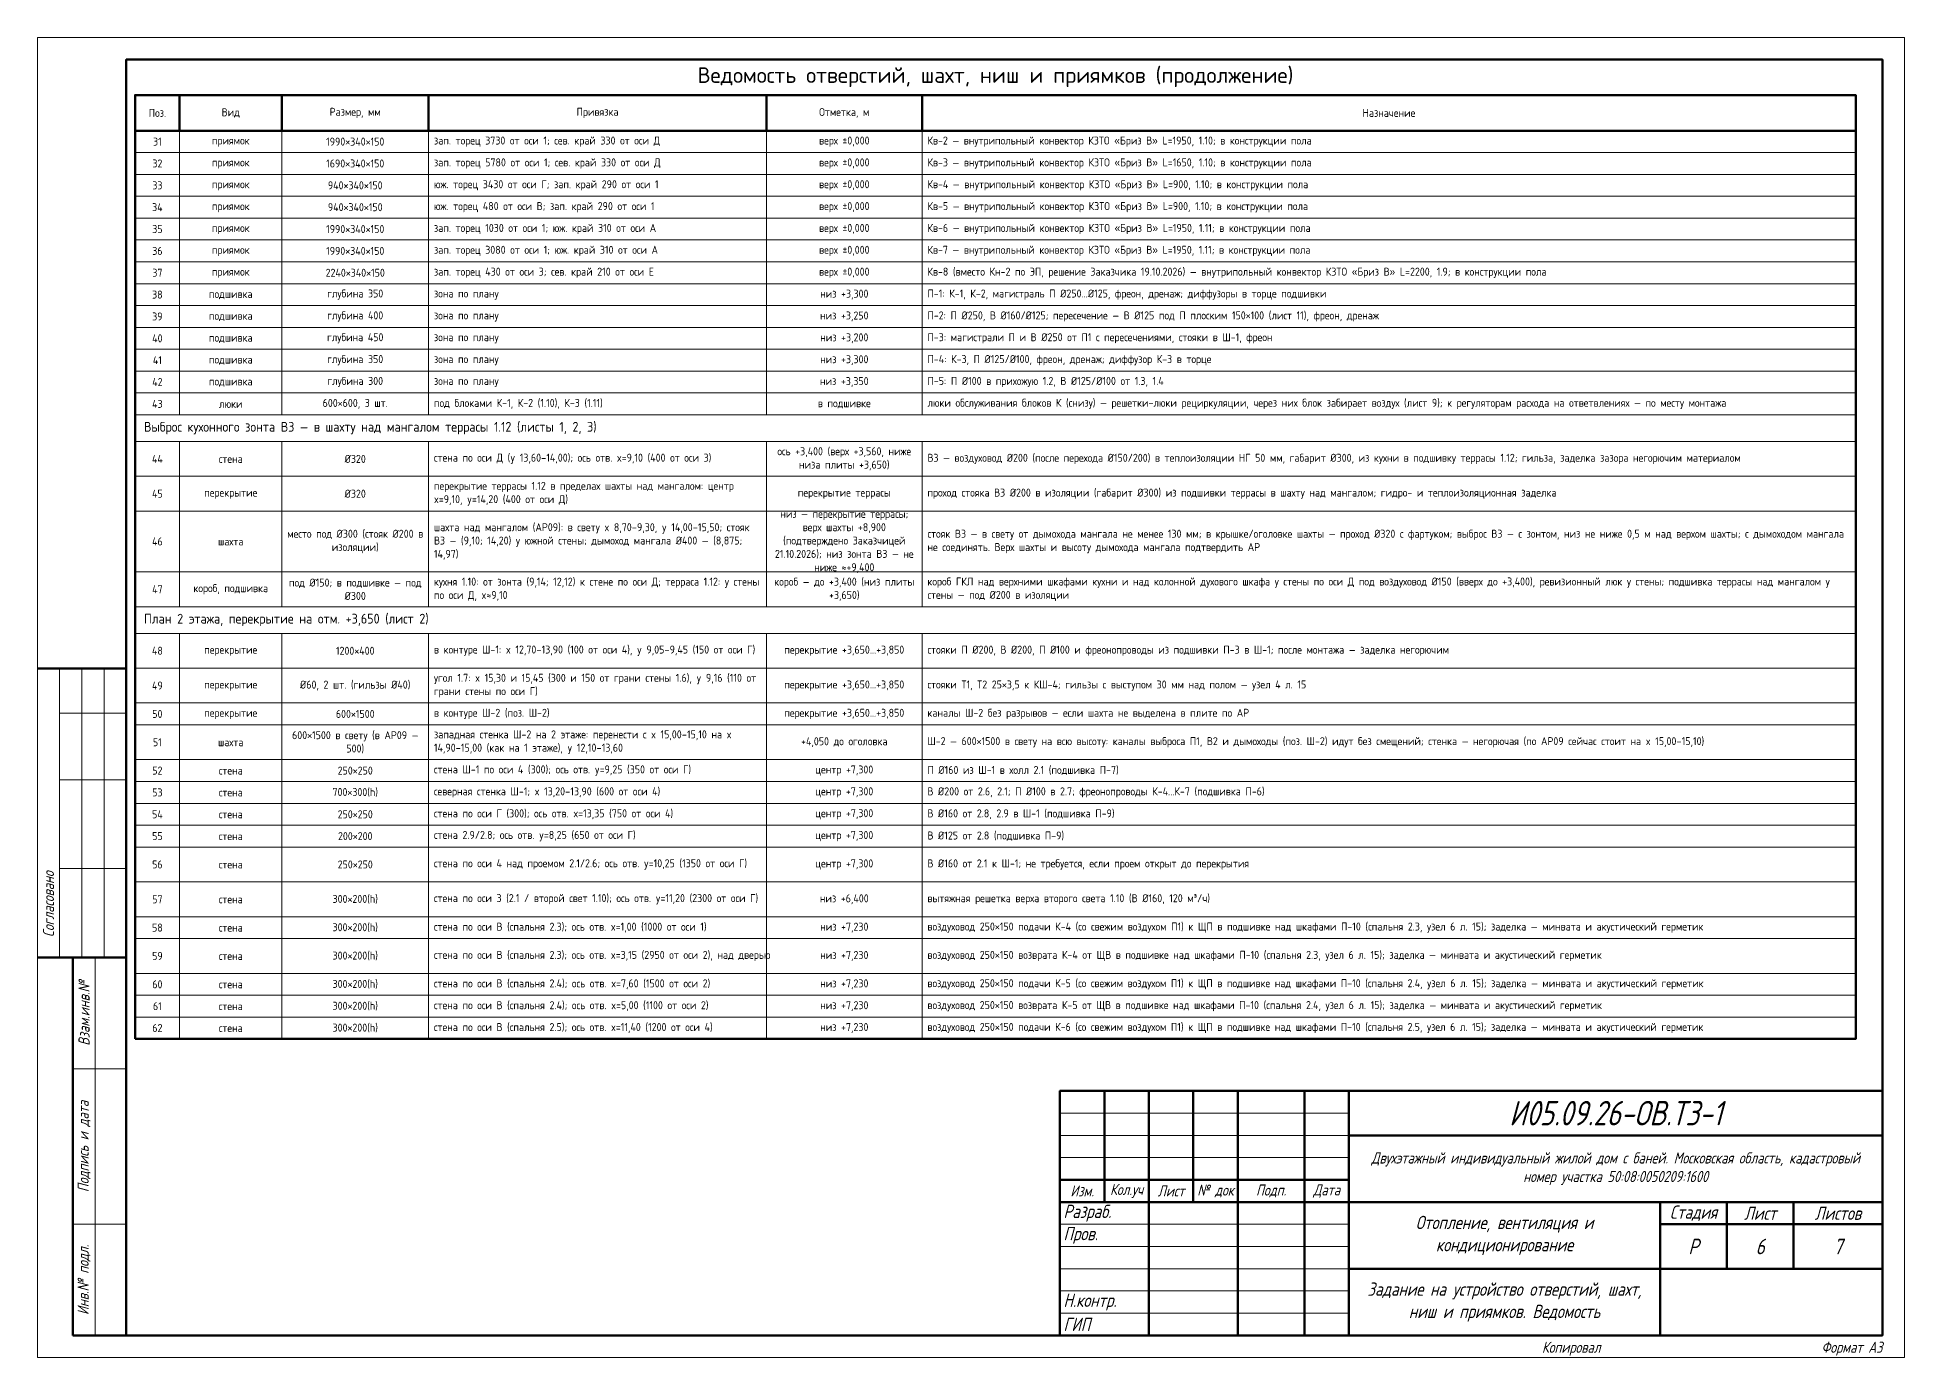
# Paper-space layout 'Лист 6' of a CAD drawing. Header units: millimetres. Extents: x 0 to 420, y 0 to 297.
import ezdxf
from ezdxf.enums import TextEntityAlignment as Align

# ---------------------------------------------------------------- set-up
doc = ezdxf.new("R2010")
doc.units = ezdxf.units.MM
for name, color, linetype, lineweight in [('Рамка', 7, 'Continuous', 50), ('Таблицы', 7, 'Continuous', 18), ('Текст', 7, 'Continuous', 18), ('Тонкие', 8, 'Continuous', 13)]:
    doc.layers.add(name, color=color, linetype=linetype, lineweight=lineweight)
doc.styles.add('GOST', font='isocpeur.ttf', dxfattribs={"width": 0.9})
doc.styles.add('GOST_I', font='isocpeur.ttf', dxfattribs={"width": 0.8})

psp = doc.layouts.new('Лист 6')

# ---------------------------------------------------------------- linework, layer by layer
at = {"layer": 'Рамка', "lineweight": 50}
for points in [[(20, 5), (415, 5), (415, 292), (20, 292)], [(230, 5), (415, 5), (415, 60), (230, 60)]]:
    psp.add_lwpolyline(points, close=True, dxfattribs=at)
at = {"layer": 'Таблицы', "lineweight": 50}
for p, q in [((32, 284), (32, 276)), ((55, 284), (55, 276)), ((88, 284), (88, 276)), ((164, 284), (164, 276)), ((199, 284), (199, 276)), ((22, 276), (409, 276)), ((0, 155), (20, 155)), ((0, 90), (20, 90)), ((8, 5), (8, 90)), ((240, 35), (240, 60)), ((250, 5), (250, 60)), ((260, 35), (260, 60)), ((270, 5), (270, 60)), ((285, 5), (285, 60)), ((295, 5), (295, 60)), ((295, 50), (415, 50)), ((230, 40), (295, 40)), ((230, 35), (415, 35)), ((365, 5), (365, 35)), ((380, 20), (380, 35)), ((395, 20), (395, 35)), ((365, 30), (415, 30)), ((295, 20), (415, 20)), ((8, 5), (20, 5))]:
    psp.add_line(p, q, dxfattribs=at)
at = {"layer": 'Таблицы'}
for p, q in [((32, 276), (32, 271.084)), ((55, 276), (55, 271.084)), ((88, 276), (88, 271.084)), ((164, 276), (164, 271.084)), ((199, 276), (199, 271.084)), ((22, 271.084), (409, 271.084)), ((32, 271.084), (32, 266.168)), ((55, 271.084), (55, 266.168)), ((88, 271.084), (88, 266.168)), ((164, 271.084), (164, 266.168)), ((199, 271.084), (199, 266.168)), ((22, 266.168), (409, 266.168)), ((32, 266.168), (32, 261.252)), ((55, 266.168), (55, 261.252)), ((88, 266.168), (88, 261.252)), ((164, 266.168), (164, 261.252)), ((199, 266.168), (199, 261.252)), ((22, 261.252), (409, 261.252)), ((32, 261.252), (32, 256.336)), ((55, 261.252), (55, 256.336)), ((88, 261.252), (88, 256.336)), ((164, 261.252), (164, 256.336)), ((199, 261.252), (199, 256.336)), ((22, 256.336), (409, 256.336)), ((32, 256.336), (32, 251.42)), ((55, 256.336), (55, 251.42)), ((88, 256.336), (88, 251.42)), ((164, 256.336), (164, 251.42)), ((199, 256.336), (199, 251.42)), ((22, 251.42), (409, 251.42)), ((32, 251.42), (32, 246.504)), ((55, 251.42), (55, 246.504)), ((88, 251.42), (88, 246.504)), ((164, 251.42), (164, 246.504)), ((199, 251.42), (199, 246.504)), ((22, 246.504), (409, 246.504)), ((32, 246.504), (32, 241.588)), ((55, 246.504), (55, 241.588)), ((88, 246.504), (88, 241.588)), ((164, 246.504), (164, 241.588)), ((199, 246.504), (199, 241.588)), ((22, 241.588), (409, 241.588)), ((32, 241.588), (32, 236.672)), ((55, 241.588), (55, 236.672)), ((88, 241.588), (88, 236.672)), ((164, 241.588), (164, 236.672)), ((199, 241.588), (199, 236.672)), ((22, 236.672), (409, 236.672)), ((32, 236.672), (32, 231.756)), ((55, 236.672), (55, 231.756)), ((88, 236.672), (88, 231.756)), ((164, 236.672), (164, 231.756)), ((199, 236.672), (199, 231.756)), ((22, 231.756), (409, 231.756)), ((32, 231.756), (32, 226.84)), ((55, 231.756), (55, 226.84)), ((88, 231.756), (88, 226.84)), ((164, 231.756), (164, 226.84)), ((199, 231.756), (199, 226.84)), ((22, 226.84), (409, 226.84)), ((32, 226.84), (32, 221.924)), ((55, 226.84), (55, 221.924)), ((88, 226.84), (88, 221.924)), ((164, 226.84), (164, 221.924)), ((199, 226.84), (199, 221.924)), ((22, 221.924), (409, 221.924)), ((32, 221.924), (32, 217.008)), ((55, 221.924), (55, 217.008)), ((88, 221.924), (88, 217.008)), ((164, 221.924), (164, 217.008)), ((199, 221.924), (199, 217.008)), ((22, 217.008), (409, 217.008)), ((32, 217.008), (32, 212.092)), ((55, 217.008), (55, 212.092)), ((88, 217.008), (88, 212.092)), ((164, 217.008), (164, 212.092)), ((199, 217.008), (199, 212.092)), ((22, 212.092), (409, 212.092)), ((22, 206.092), (409, 206.092)), ((32, 206.092), (32, 198.26)), ((55, 206.092), (55, 198.26)), ((88, 206.092), (88, 198.26)), ((164, 206.092), (164, 198.26)), ((199, 206.092), (199, 198.26)), ((22, 198.26), (409, 198.26)), ((32, 198.26), (32, 190.428)), ((55, 198.26), (55, 190.428)), ((88, 198.26), (88, 190.428)), ((164, 198.26), (164, 190.428)), ((199, 198.26), (199, 190.428)), ((22, 190.428), (409, 190.428)), ((32, 190.428), (32, 176.764)), ((55, 190.428), (55, 176.764)), ((88, 190.428), (88, 176.764)), ((164, 190.428), (164, 176.764)), ((199, 190.428), (199, 176.764)), ((22, 176.764), (409, 176.764)), ((32, 176.764), (32, 168.932)), ((55, 176.764), (55, 168.932)), ((88, 176.764), (88, 168.932)), ((164, 176.764), (164, 168.932)), ((199, 176.764), (199, 168.932)), ((22, 168.932), (409, 168.932)), ((22, 162.932), (409, 162.932)), ((32, 162.932), (32, 155.1)), ((55, 162.932), (55, 155.1)), ((88, 162.932), (88, 155.1)), ((164, 162.932), (164, 155.1)), ((199, 162.932), (199, 155.1)), ((5, 90), (5, 155)), ((10, 90), (10, 155)), ((15, 90), (15, 155)), ((22, 155.1), (409, 155.1)), ((32, 155.1), (32, 147.268)), ((55, 155.1), (55, 147.268)), ((88, 155.1), (88, 147.268)), ((164, 155.1), (164, 147.268)), ((199, 155.1), (199, 147.268)), ((22, 147.268), (409, 147.268)), ((32, 147.268), (32, 142.352)), ((55, 147.268), (55, 142.352)), ((88, 147.268), (88, 142.352)), ((164, 147.268), (164, 142.352)), ((199, 147.268), (199, 142.352)), ((5, 145), (20, 145)), ((22, 142.352), (409, 142.352)), ((32, 142.352), (32, 134.52)), ((55, 142.352), (55, 134.52)), ((88, 142.352), (88, 134.52)), ((164, 142.352), (164, 134.52)), ((199, 142.352), (199, 134.52)), ((22, 134.52), (409, 134.52)), ((32, 134.52), (32, 129.604)), ((55, 134.52), (55, 129.604)), ((88, 134.52), (88, 129.604)), ((164, 134.52), (164, 129.604)), ((199, 134.52), (199, 129.604)), ((5, 130), (20, 130)), ((22, 129.604), (409, 129.604)), ((32, 129.604), (32, 124.688)), ((55, 129.604), (55, 124.688)), ((88, 129.604), (88, 124.688)), ((164, 129.604), (164, 124.688)), ((199, 129.604), (199, 124.688)), ((22, 124.688), (409, 124.688)), ((32, 124.688), (32, 119.772)), ((55, 124.688), (55, 119.772)), ((88, 124.688), (88, 119.772)), ((164, 124.688), (164, 119.772)), ((199, 124.688), (199, 119.772)), ((22, 119.772), (409, 119.772)), ((32, 119.772), (32, 114.856)), ((55, 119.772), (55, 114.856)), ((88, 119.772), (88, 114.856)), ((164, 119.772), (164, 114.856)), ((199, 119.772), (199, 114.856)), ((22, 114.856), (409, 114.856)), ((32, 114.856), (32, 107.024)), ((55, 114.856), (55, 107.024)), ((88, 114.856), (88, 107.024)), ((164, 114.856), (164, 107.024)), ((199, 114.856), (199, 107.024)), ((5, 110), (20, 110)), ((22, 107.024), (409, 107.024)), ((32, 107.024), (32, 99.192)), ((55, 107.024), (55, 99.192)), ((88, 107.024), (88, 99.192)), ((164, 107.024), (164, 99.192)), ((199, 107.024), (199, 99.192)), ((22, 99.192), (409, 99.192)), ((32, 99.192), (32, 94.276)), ((55, 99.192), (55, 94.276)), ((88, 99.192), (88, 94.276)), ((164, 99.192), (164, 94.276)), ((199, 99.192), (199, 94.276)), ((22, 94.276), (409, 94.276)), ((32, 94.276), (32, 86.444)), ((55, 94.276), (55, 86.444)), ((88, 94.276), (88, 86.444)), ((164, 94.276), (164, 86.444)), ((199, 94.276), (199, 86.444)), ((13, 5), (13, 90)), ((22, 86.444), (409, 86.444)), ((32, 86.444), (32, 81.528)), ((55, 86.444), (55, 81.528)), ((88, 86.444), (88, 81.528)), ((164, 86.444), (164, 81.528)), ((199, 86.444), (199, 81.528)), ((22, 81.528), (409, 81.528)), ((32, 81.528), (32, 76.612)), ((55, 81.528), (55, 76.612)), ((88, 81.528), (88, 76.612)), ((164, 81.528), (164, 76.612)), ((199, 81.528), (199, 76.612)), ((22, 76.612), (409, 76.612)), ((32, 76.612), (32, 71.696)), ((55, 76.612), (55, 71.696)), ((88, 76.612), (88, 71.696)), ((164, 76.612), (164, 71.696)), ((199, 76.612), (199, 71.696)), ((22, 71.696), (409, 71.696)), ((8, 65), (20, 65)), ((8, 30), (20, 30))]:
    psp.add_line(p, q, dxfattribs=at)
at = {"layer": 'Таблицы', "lineweight": 18}
for p, q in [((230, 55), (295, 55)), ((230, 50), (295, 50)), ((230, 45), (295, 45)), ((230, 30), (295, 30)), ((230, 25), (295, 25)), ((230, 20), (295, 20)), ((230, 15), (295, 15)), ((230, 10), (295, 10))]:
    psp.add_line(p, q, dxfattribs=at)
at = {"layer": 'Таблицы', "lineweight": 50}
psp.add_lwpolyline([(22, 71.696), (409, 71.696), (409, 284), (22, 284)], close=True, dxfattribs=at)
at = {"layer": 'Тонкие'}
psp.add_lwpolyline([(0, 0), (420, 0), (420, 297), (0, 297)], close=True, dxfattribs=at)

# ---------------------------------------------------------------- texts
at = {"layer": 'Текст', "style": 'GOST'}
psp.add_text('Ведомость отверстий, шахт, ниш и приямков (продолжение)', height=3.5, dxfattribs=at).set_placement((215.5, 288.5), align=Align.MIDDLE_CENTER)
at = {"layer": 'Текст'}
for s, insert, char_height, width, attachment_point, style in [('Поз.', (27, 280), 1.8, 8, 5, 'GOST'), ('Вид', (43.5, 280), 1.8, 21, 5, 'GOST'), ('Размер, мм', (71.5, 280), 1.8, 31, 5, 'GOST'), ('Привязка', (126, 280), 1.8, 74, 5, 'GOST'), ('Отметка, м', (181.5, 280), 1.8, 33, 5, 'GOST'), ('Назначение', (304, 280), 1.8, 208, 5, 'GOST'), ('31', (27, 273.542), 1.8, 8, 5, 'GOST'), ('приямок', (43.5, 273.542), 1.8, 21, 5, 'GOST'), ('1990×340×150', (71.5, 273.542), 1.8, 31, 5, 'GOST'), ('зап. торец 3730 от оси 1; сев. край 330 от оси Д', (89.2, 273.542), 1.8, 73.6, 4, 'GOST'), ('верх ±0,000', (181.5, 273.542), 1.8, 33, 5, 'GOST'), ('Кв-2 — внутрипольный конвектор КЗТО «Бриз В» L=1950, 1.10; в конструкции пола', (200.2, 273.542), 1.8, 207.6, 4, 'GOST'), ('32', (27, 268.626), 1.8, 8, 5, 'GOST'), ('приямок', (43.5, 268.626), 1.8, 21, 5, 'GOST'), ('1690×340×150', (71.5, 268.626), 1.8, 31, 5, 'GOST'), ('зап. торец 5780 от оси 1; сев. край 330 от оси Д', (89.2, 268.626), 1.8, 73.6, 4, 'GOST'), ('верх ±0,000', (181.5, 268.626), 1.8, 33, 5, 'GOST'), ('Кв-3 — внутрипольный конвектор КЗТО «Бриз В» L=1650, 1.10; в конструкции пола', (200.2, 268.626), 1.8, 207.6, 4, 'GOST'), ('33', (27, 263.71), 1.8, 8, 5, 'GOST'), ('940×340×150', (71.5, 263.71), 1.8, 31, 5, 'GOST'), ('юж. торец 3430 от оси Г; зап. край 290 от оси 1', (89.2, 263.71), 1.8, 73.6, 4, 'GOST'), ('верх ±0,000', (181.5, 263.71), 1.8, 33, 5, 'GOST'), ('Кв-4 — внутрипольный конвектор КЗТО «Бриз В» L=900, 1.10; в конструкции пола', (200.2, 263.71), 1.8, 207.6, 4, 'GOST'), ('приямок', (43.5, 263.71), 1.8, 21, 5, 'GOST'), ('34', (27, 258.794), 1.8, 8, 5, 'GOST'), ('приямок', (43.5, 258.794), 1.8, 21, 5, 'GOST'), ('940×340×150', (71.5, 258.794), 1.8, 31, 5, 'GOST'), ('юж. торец 480 от оси В; зап. край 290 от оси 1', (89.2, 258.794), 1.8, 73.6, 4, 'GOST'), ('верх ±0,000', (181.5, 258.794), 1.8, 33, 5, 'GOST'), ('Кв-5 — внутрипольный конвектор КЗТО «Бриз В» L=900, 1.10; в конструкции пола', (200.2, 258.794), 1.8, 207.6, 4, 'GOST'), ('35', (27, 253.878), 1.8, 8, 5, 'GOST'), ('приямок', (43.5, 253.878), 1.8, 21, 5, 'GOST'), ('1990×340×150', (71.5, 253.878), 1.8, 31, 5, 'GOST'), ('зап. торец 1030 от оси 1; юж. край 310 от оси А', (89.2, 253.878), 1.8, 73.6, 4, 'GOST'), ('верх ±0,000', (181.5, 253.878), 1.8, 33, 5, 'GOST'), ('Кв-6 — внутрипольный конвектор КЗТО «Бриз В» L=1950, 1.11; в конструкции пола', (200.2, 253.878), 1.8, 207.6, 4, 'GOST'), ('36', (27, 248.962), 1.8, 8, 5, 'GOST'), ('приямок', (43.5, 248.962), 1.8, 21, 5, 'GOST'), ('1990×340×150', (71.5, 248.962), 1.8, 31, 5, 'GOST'), ('зап. торец 3080 от оси 1; юж. край 310 от оси А', (89.2, 248.962), 1.8, 73.6, 4, 'GOST'), ('верх ±0,000', (181.5, 248.962), 1.8, 33, 5, 'GOST'), ('Кв-7 — внутрипольный конвектор КЗТО «Бриз В» L=1950, 1.11; в конструкции пола', (200.2, 248.962), 1.8, 207.6, 4, 'GOST'), ('37', (27, 244.046), 1.8, 8, 5, 'GOST'), ('приямок', (43.5, 244.046), 1.8, 21, 5, 'GOST'), ('2240×340×150', (71.5, 244.046), 1.8, 31, 5, 'GOST'), ('зап. торец 430 от оси 3; сев. край 210 от оси Е', (89.2, 244.046), 1.8, 73.6, 4, 'GOST'), ('верх ±0,000', (181.5, 244.046), 1.8, 33, 5, 'GOST'), ('Кв-8 (вместо Кн-2 по ЭП, решение Заказчика 19.10.2026) — внутрипольный конвектор КЗТО «Бриз В» L=2200, 1.9; в конструкции пола', (200.2, 244.046), 1.8, 207.6, 4, 'GOST'), ('38', (27, 239.13), 1.8, 8, 5, 'GOST'), ('подшивка', (43.5, 239.13), 1.8, 21, 5, 'GOST'), ('глубина 350', (71.5, 239.13), 1.8, 31, 5, 'GOST'), ('зона по плану', (89.2, 239.13), 1.8, 73.6, 4, 'GOST'), ('низ +3,300', (181.5, 239.13), 1.8, 33, 5, 'GOST'), ('П-1: К-1, К-2, магистраль П Ø250...Ø125, фреон, дренаж; диффузоры в торце подшивки', (200.2, 239.13), 1.8, 207.6, 4, 'GOST'), ('глубина 400', (71.5, 234.214), 1.8, 31, 5, 'GOST'), ('низ +3,250', (181.5, 234.214), 1.8, 33, 5, 'GOST'), ('П-2: П Ø250, В Ø160/Ø125; пересечение — В Ø125 под П плоским 150×100 (лист 11), фреон, дренаж', (200.2, 234.214), 1.8, 207.6, 4, 'GOST'), ('39', (27, 234.214), 1.8, 8, 5, 'GOST'), ('подшивка', (43.5, 234.214), 1.8, 21, 5, 'GOST'), ('зона по плану', (89.2, 234.214), 1.8, 73.6, 4, 'GOST'), ('40', (27, 229.298), 1.8, 8, 5, 'GOST'), ('подшивка', (43.5, 229.298), 1.8, 21, 5, 'GOST'), ('глубина 450', (71.5, 229.298), 1.8, 31, 5, 'GOST'), ('зона по плану', (89.2, 229.298), 1.8, 73.6, 4, 'GOST'), ('низ +3,200', (181.5, 229.298), 1.8, 33, 5, 'GOST'), ('П-3: магистрали П и В Ø250 от П1 с пересечениями, стояки в Ш-1, фреон', (200.2, 229.298), 1.8, 207.6, 4, 'GOST'), ('41', (27, 224.382), 1.8, 8, 5, 'GOST'), ('подшивка', (43.5, 224.382), 1.8, 21, 5, 'GOST'), ('глубина 350', (71.5, 224.382), 1.8, 31, 5, 'GOST'), ('зона по плану', (89.2, 224.382), 1.8, 73.6, 4, 'GOST'), ('низ +3,300', (181.5, 224.382), 1.8, 33, 5, 'GOST'), ('П-4: К-3, П Ø125/Ø100, фреон, дренаж; диффузор К-3 в торце', (200.2, 224.382), 1.8, 207.6, 4, 'GOST'), ('42', (27, 219.466), 1.8, 8, 5, 'GOST'), ('подшивка', (43.5, 219.466), 1.8, 21, 5, 'GOST'), ('глубина 300', (71.5, 219.466), 1.8, 31, 5, 'GOST'), ('зона по плану', (89.2, 219.466), 1.8, 73.6, 4, 'GOST'), ('низ +3,350', (181.5, 219.466), 1.8, 33, 5, 'GOST'), ('П-5: П Ø100 в прихожую 1.2, В Ø125/Ø100 от 1.3, 1.4', (200.2, 219.466), 1.8, 207.6, 4, 'GOST'), ('43', (27, 214.55), 1.8, 8, 5, 'GOST'), ('люки', (43.5, 214.55), 1.8, 21, 5, 'GOST'), ('600×600, 3 шт.', (71.5, 214.55), 1.8, 31, 5, 'GOST'), ('под блоками К-1, К-2 (1.10), К-3 (1.11)', (89.2, 214.55), 1.8, 73.6, 4, 'GOST'), ('в подшивке', (181.5, 214.55), 1.8, 33, 5, 'GOST'), ('люки обслуживания блоков К (снизу) — решетки-люки рециркуляции, через них блок забирает воздух (лист 9); к регуляторам расхода на ответвлениях — по месту монтажа', (200.2, 214.55), 1.8, 207.6, 4, 'GOST'), ('Выброс кухонного зонта ВЗ — в шахту над мангалом террасы 1.12 (листы 1, 2, 3)', (24, 209.092), 2.2, 383, 4, 'GOST'), ('44', (27, 202.176), 1.8, 8, 5, 'GOST'), ('стена', (43.5, 202.176), 1.8, 21, 5, 'GOST'), ('Ø320', (71.5, 202.176), 1.8, 31, 5, 'GOST'), ('стена по оси Д (y 13,60–14,00); ось отв. x=9,10 (400 от оси 3)', (89.2, 202.176), 1.8, 73.6, 4, 'GOST'), ('ось +3,400 (верх +3,560, ниже низа плиты +3,650)', (181.5, 202.176), 1.8, 33, 5, 'GOST'), ('ВЗ — воздуховод Ø200 (после перехода Ø150/200) в теплоизоляции НГ 50 мм, габарит Ø300, из кухни в подшивку террасы 1.12; гильза, заделка зазора негорючим материалом', (200.2, 202.176), 1.8, 207.6, 4, 'GOST'), ('45', (27, 194.344), 1.8, 8, 5, 'GOST'), ('перекрытие', (43.5, 194.344), 1.8, 21, 5, 'GOST'), ('Ø320', (71.5, 194.344), 1.8, 31, 5, 'GOST'), ('перекрытие террасы 1.12 в пределах шахты над мангалом: центр x=9,10, y=14,20 (400 от оси Д)', (89.2, 194.344), 1.8, 73.6, 4, 'GOST'), ('перекрытие террасы', (181.5, 194.344), 1.8, 33, 5, 'GOST'), ('проход стояка ВЗ Ø200 в изоляции (габарит Ø300) из подшивки террасы в шахту над мангалом; гидро- и теплоизоляционная заделка', (200.2, 194.344), 1.8, 207.6, 4, 'GOST'), ('низ — перекрытие террасы; верх шахты +8,900 (подтверждено Заказчицей 21.10.2026); низ зонта ВЗ — не ниже ≈+9,400', (181.5, 183.596), 1.8, 33, 5, 'GOST'), ('место под Ø300 (стояк Ø200 в изоляции)', (71.5, 183.596), 1.8, 31, 5, 'GOST'), ('шахта над мангалом (АР09): в свету x 8,70–9,30, y 14,00–15,50; стояк ВЗ — (9,10; 14,20) у южной стены; дымоход мангала Ø400 — (8,875; 14,97)', (89.2, 183.596), 1.8, 73.6, 4, 'GOST'), ('стояк ВЗ — в свету от дымохода мангала не менее 130 мм; в крышке/оголовке шахты — проход Ø320 с фартуком; выброс ВЗ — с зонтом, низ не ниже 0,5 м над верхом шахты; с дымоходом мангала не соединять. Верх шахты и высоту дымохода мангала подтвердить АР', (200.2, 183.596), 1.8, 207.6, 4, 'GOST'), ('46', (27, 183.596), 1.8, 8, 5, 'GOST'), ('шахта', (43.5, 183.596), 1.8, 21, 5, 'GOST'), ('47', (27, 172.848), 1.8, 8, 5, 'GOST'), ('короб, подшивка', (43.5, 172.848), 1.8, 21, 5, 'GOST'), ('под Ø150; в подшивке — под Ø300', (71.5, 172.848), 1.8, 31, 5, 'GOST'), ('кухня 1.10: от зонта (9,14; 12,12) к стене по оси Д; терраса 1.12: у стены по оси Д, x≈9,10', (89.2, 172.848), 1.8, 73.6, 4, 'GOST'), ('короб — до +3,400 (низ плиты +3,650)', (181.5, 172.848), 1.8, 33, 5, 'GOST'), ('короб ГКЛ над верхними шкафами кухни и над колонной духового шкафа у стены по оси Д под воздуховод Ø150 (вверх до +3,400), ревизионный люк у стены; подшивка террасы над мангалом у стены — под Ø200 в изоляции', (200.2, 172.848), 1.8, 207.6, 4, 'GOST'), ('План 2 этажа, перекрытие на отм. +3,650 (лист 2)', (24, 165.932), 2.2, 383, 4, 'GOST'), ('48', (27, 159.016), 1.8, 8, 5, 'GOST'), ('перекрытие', (43.5, 159.016), 1.8, 21, 5, 'GOST'), ('1200×400', (71.5, 159.016), 1.8, 31, 5, 'GOST'), ('в контуре Ш-1: x 12,70–13,90 (100 от оси 4), y 9,05–9,45 (150 от оси Г)', (89.2, 159.016), 1.8, 73.6, 4, 'GOST'), ('перекрытие +3,650...+3,850', (181.5, 159.016), 1.8, 33, 5, 'GOST'), ('стояки П Ø200, В Ø200, П Ø100 и фреонопроводы из подшивки П-3 в Ш-1; после монтажа — заделка негорючим', (200.2, 159.016), 1.8, 207.6, 4, 'GOST'), ('49', (27, 151.184), 1.8, 8, 5, 'GOST'), ('перекрытие', (43.5, 151.184), 1.8, 21, 5, 'GOST'), ('Ø60, 2 шт. (гильзы Ø40)', (71.5, 151.184), 1.8, 31, 5, 'GOST'), ('угол 1.7: x 15,30 и 15,45 (300 и 150 от грани стены 1.6), y 9,16 (110 от грани стены по оси Г)', (89.2, 151.184), 1.8, 73.6, 4, 'GOST'), ('перекрытие +3,650...+3,850', (181.5, 151.184), 1.8, 33, 5, 'GOST'), ('стояки Т1, Т2 25×3,5 к КШ-4; гильзы с выступом 30 мм над полом — узел 4 л. 15', (200.2, 151.184), 1.8, 207.6, 4, 'GOST'), ('50', (27, 144.81), 1.8, 8, 5, 'GOST'), ('перекрытие', (43.5, 144.81), 1.8, 21, 5, 'GOST'), ('600×1500', (71.5, 144.81), 1.8, 31, 5, 'GOST'), ('в контуре Ш-2 (поз. Ш-2)', (89.2, 144.81), 1.8, 73.6, 4, 'GOST'), ('перекрытие +3,650...+3,850', (181.5, 144.81), 1.8, 33, 5, 'GOST'), ('каналы Ш-2 без разрывов — если шахта не выделена в плите по АР', (200.2, 144.81), 1.8, 207.6, 4, 'GOST'), ('51', (27, 138.436), 1.8, 8, 5, 'GOST'), ('шахта', (43.5, 138.436), 1.8, 21, 5, 'GOST'), ('600×1500 в свету (в АР09 — 500)', (71.5, 138.436), 1.8, 31, 5, 'GOST'), ('западная стенка Ш-2 на 2 этаже: перенести с x 15,00–15,10 на x 14,90–15,00 (как на 1 этаже), y 12,10–13,60', (89.2, 138.436), 1.8, 73.6, 4, 'GOST'), ('+4,050 до оголовка', (181.5, 138.436), 1.8, 33, 5, 'GOST'), ('Ш-2 — 600×1500 в свету на всю высоту: каналы выброса П1, В2 и дымоходы (поз. Ш-2) идут без смещений; стенка — негорючая (по АР09 сейчас стоит на x 15,00–15,10)', (200.2, 138.436), 1.8, 207.6, 4, 'GOST'), ('52', (27, 132.062), 1.8, 8, 5, 'GOST'), ('стена', (43.5, 132.062), 1.8, 21, 5, 'GOST'), ('250×250', (71.5, 132.062), 1.8, 31, 5, 'GOST'), ('стена Ш-1 по оси 4 (300); ось отв. y=9,25 (350 от оси Г)', (89.2, 132.062), 1.8, 73.6, 4, 'GOST'), ('центр +7,300', (181.5, 132.062), 1.8, 33, 5, 'GOST'), ('П Ø160 из Ш-1 в холл 2.1 (подшивка П-7)', (200.2, 132.062), 1.8, 207.6, 4, 'GOST'), ('53', (27, 127.146), 1.8, 8, 5, 'GOST'), ('стена', (43.5, 127.146), 1.8, 21, 5, 'GOST'), ('700×300(h)', (71.5, 127.146), 1.8, 31, 5, 'GOST'), ('северная стенка Ш-1; x 13,20–13,90 (600 от оси 4)', (89.2, 127.146), 1.8, 73.6, 4, 'GOST'), ('центр +7,300', (181.5, 127.146), 1.8, 33, 5, 'GOST'), ('В Ø200 от 2.6, 2.1; П Ø100 в 2.7; фреонопроводы К-4...К-7 (подшивка П-6)', (200.2, 127.146), 1.8, 207.6, 4, 'GOST'), ('54', (27, 122.23), 1.8, 8, 5, 'GOST'), ('стена', (43.5, 122.23), 1.8, 21, 5, 'GOST'), ('250×250', (71.5, 122.23), 1.8, 31, 5, 'GOST'), ('стена по оси Г (300); ось отв. x=13,35 (750 от оси 4)', (89.2, 122.23), 1.8, 73.6, 4, 'GOST'), ('центр +7,300', (181.5, 122.23), 1.8, 33, 5, 'GOST'), ('В Ø160 от 2.8, 2.9 в Ш-1 (подшивка П-9)', (200.2, 122.23), 1.8, 207.6, 4, 'GOST'), ('55', (27, 117.314), 1.8, 8, 5, 'GOST'), ('стена', (43.5, 117.314), 1.8, 21, 5, 'GOST'), ('200×200', (71.5, 117.314), 1.8, 31, 5, 'GOST'), ('стена 2.9/2.8; ось отв. y=8,25 (650 от оси Г)', (89.2, 117.314), 1.8, 73.6, 4, 'GOST'), ('центр +7,300', (181.5, 117.314), 1.8, 33, 5, 'GOST'), ('В Ø125 от 2.8 (подшивка П-9)', (200.2, 117.314), 1.8, 207.6, 4, 'GOST'), ('56', (27, 110.94), 1.8, 8, 5, 'GOST'), ('стена', (43.5, 110.94), 1.8, 21, 5, 'GOST'), ('250×250', (71.5, 110.94), 1.8, 31, 5, 'GOST'), ('стена по оси 4 над проемом 2.1/2.6; ось отв. y=10,25 (1350 от оси Г)', (89.2, 110.94), 1.8, 73.6, 4, 'GOST'), ('центр +7,300', (181.5, 110.94), 1.8, 33, 5, 'GOST'), ('В Ø160 от 2.1 к Ш-1; не требуется, если проем открыт до перекрытия', (200.2, 110.94), 1.8, 207.6, 4, 'GOST'), ('57', (27, 103.108), 1.8, 8, 5, 'GOST'), ('стена', (43.5, 103.108), 1.8, 21, 5, 'GOST'), ('300×200(h)', (71.5, 103.108), 1.8, 31, 5, 'GOST'), ('стена по оси 3 (2.1 / второй свет 1.10); ось отв. y=11,20 (2300 от оси Г)', (89.2, 103.108), 1.8, 73.6, 4, 'GOST'), ('низ +6,400', (181.5, 103.108), 1.8, 33, 5, 'GOST'), ('вытяжная решетка верха второго света 1.10 (В Ø160, 120 м³/ч)', (200.2, 103.108), 1.8, 207.6, 4, 'GOST'), ('58', (27, 96.734), 1.8, 8, 5, 'GOST'), ('стена', (43.5, 96.734), 1.8, 21, 5, 'GOST'), ('300×200(h)', (71.5, 96.734), 1.8, 31, 5, 'GOST'), ('стена по оси В (спальня 2.3); ось отв. x=1,00 (1000 от оси 1)', (89.2, 96.734), 1.8, 73.6, 4, 'GOST'), ('низ +7,230', (181.5, 96.734), 1.8, 33, 5, 'GOST'), ('воздуховод 250×150 подачи К-4 (со свежим воздухом П1) к ЩП в подшивке над шкафами П-10 (спальня 2.3, узел 6 л. 15); заделка — минвата и акустический герметик', (200.2, 96.734), 1.8, 207.6, 4, 'GOST'), ('59', (27, 90.36), 1.8, 8, 5, 'GOST'), ('стена', (43.5, 90.36), 1.8, 21, 5, 'GOST'), ('300×200(h)', (71.5, 90.36), 1.8, 31, 5, 'GOST'), ('стена по оси В (спальня 2.3); ось отв. x=3,15 (2950 от оси 2), над дверью', (89.2, 90.36), 1.8, 73.6, 4, 'GOST'), ('низ +7,230', (181.5, 90.36), 1.8, 33, 5, 'GOST'), ('воздуховод 250×150 возврата К-4 от ЩВ в подшивке над шкафами П-10 (спальня 2.3, узел 6 л. 15); заделка — минвата и акустический герметик', (200.2, 90.36), 1.8, 207.6, 4, 'GOST'), ('60', (27, 83.986), 1.8, 8, 5, 'GOST'), ('стена', (43.5, 83.986), 1.8, 21, 5, 'GOST'), ('300×200(h)', (71.5, 83.986), 1.8, 31, 5, 'GOST'), ('стена по оси В (спальня 2.4); ось отв. x=7,60 (1500 от оси 2)', (89.2, 83.986), 1.8, 73.6, 4, 'GOST'), ('низ +7,230', (181.5, 83.986), 1.8, 33, 5, 'GOST'), ('воздуховод 250×150 подачи К-5 (со свежим воздухом П1) к ЩП в подшивке над шкафами П-10 (спальня 2.4, узел 6 л. 15); заделка — минвата и акустический герметик', (200.2, 83.986), 1.8, 207.6, 4, 'GOST'), ('61', (27, 79.07), 1.8, 8, 5, 'GOST'), ('300×200(h)', (71.5, 79.07), 1.8, 31, 5, 'GOST'), ('стена по оси В (спальня 2.4); ось отв. x=5,00 (1100 от оси 2)', (89.2, 79.07), 1.8, 73.6, 4, 'GOST'), ('низ +7,230', (181.5, 79.07), 1.8, 33, 5, 'GOST'), ('воздуховод 250×150 возврата К-5 от ЩВ в подшивке над шкафами П-10 (спальня 2.4, узел 6 л. 15); заделка — минвата и акустический герметик', (200.2, 79.07), 1.8, 207.6, 4, 'GOST'), ('стена', (43.5, 79.07), 1.8, 21, 5, 'GOST'), ('62', (27, 74.154), 1.8, 8, 5, 'GOST'), ('стена', (43.5, 74.154), 1.8, 21, 5, 'GOST'), ('300×200(h)', (71.5, 74.154), 1.8, 31, 5, 'GOST'), ('стена по оси В (спальня 2.5); ось отв. x=11,40 (1200 от оси 4)', (89.2, 74.154), 1.8, 73.6, 4, 'GOST'), ('низ +7,230', (181.5, 74.154), 1.8, 33, 5, 'GOST'), ('воздуховод 250×150 подачи К-6 (со свежим воздухом П1) к ЩП в подшивке над шкафами П-10 (спальня 2.5, узел 6 л. 15); заделка — минвата и акустический герметик', (200.2, 74.154), 1.8, 207.6, 4, 'GOST'), ('{\\W0.8;\\Q15;Двухэтажный индивидуальный жилой дом с баней. Московская область, кадастровый номер участка 50:08:0050209:1600}', (355, 42.5), 2.5, 116, 5, 'GOST_I'), ('{\\W0.8;\\Q15;Отопление, вентиляция и кондиционирование}', (330, 27.5), 3, 66, 5, 'GOST_I'), ('{\\W0.8;\\Q15;Задание на устройство отверстий, шахт, ниш и приямков. Ведомость}', (330, 12.5), 3, 66, 5, 'GOST_I')]:
    psp.add_mtext(s, dxfattribs=dict(at, insert=insert, char_height=char_height, width=width, attachment_point=attachment_point, style=style))
at = {"layer": 'Текст', "char_height": 2.5, "attachment_point": 5, "rotation": 90, "style": 'GOST_I'}
for s, insert in [('{\\W0.8;\\Q15;Согласовано}', (2.5, 102)), ('{\\W0.8;\\Q15;Взам.инв.№}', (10.5, 77.5)), ('{\\W0.8;\\Q15;Подпись и дата}', (10.5, 47.5)), ('{\\W0.8;\\Q15;Инв.№ подл.}', (10.5, 17.5))]:
    psp.add_mtext(s, dxfattribs=dict(at, insert=insert))
at = {"layer": 'Текст', "style": 'GOST_I'}
for s, insert, char_height, attachment_point in [('{\\W0.8;\\Q15;И05.09.26-ОВ.ТЗ-1}', (355, 55), 5.5, 5), ('{\\W0.8;\\Q15;Изм.}', (235, 37.5), 2.5, 5), ('{\\W0.8;\\Q15;Кол.уч}', (245, 37.5), 2.5, 5), ('{\\W0.8;\\Q15;Лист}', (255, 37.5), 2.5, 5), ('{\\W0.8;\\Q15;№ док}', (265, 37.5), 2.5, 5), ('{\\W0.8;\\Q15;Подп.}', (277.5, 37.5), 2.5, 5), ('{\\W0.8;\\Q15;Дата}', (290, 37.5), 2.5, 5), ('{\\W0.8;\\Q15;Разраб.}', (230.8, 32.5), 3, 4), ('{\\W0.8;\\Q15;Стадия}', (372.5, 32.5), 3, 5), ('{\\W0.8;\\Q15;Лист}', (387.5, 32.5), 3, 5), ('{\\W0.8;\\Q15;Листов}', (405, 32.5), 3, 5), ('{\\W0.8;\\Q15;Пров.}', (230.8, 27.5), 3, 4), ('{\\W0.8;\\Q15;}', (250.8, 32.5), 3, 4), ('{\\W0.8;\\Q15;}', (285.6, 32.5), 3, 4), ('{\\W0.8;\\Q15;}', (250.8, 27.5), 3, 4), ('{\\W0.8;\\Q15;}', (285.6, 27.5), 3, 4), ('{\\W0.8;\\Q15;Р}', (372.5, 25), 3.5, 5), ('{\\W0.8;\\Q15;6}', (387.5, 25), 3.5, 5), ('{\\W0.8;\\Q15;7}', (405, 25), 3.5, 5), ('{\\W0.8;\\Q15;Н.контр.}', (230.8, 12.5), 3, 4), ('{\\W0.8;\\Q15;ГИП}', (230.8, 7.5), 3, 4), ('{\\W0.8;\\Q15;}', (250.8, 12.5), 3, 4), ('{\\W0.8;\\Q15;}', (285.6, 12.5), 3, 4), ('{\\W0.8;\\Q15;}', (250.8, 7.5), 3, 4), ('{\\W0.8;\\Q15;}', (285.6, 7.5), 3, 4), ('{\\W0.8;\\Q15;Копировал}', (345, 2), 2.5, 5), ('{\\W0.8;\\Q15;Формат А3}', (415, 2), 2.5, 6)]:
    psp.add_mtext(s, dxfattribs=dict(at, insert=insert, char_height=char_height, attachment_point=attachment_point))

doc.saveas('drawing.dxf')
